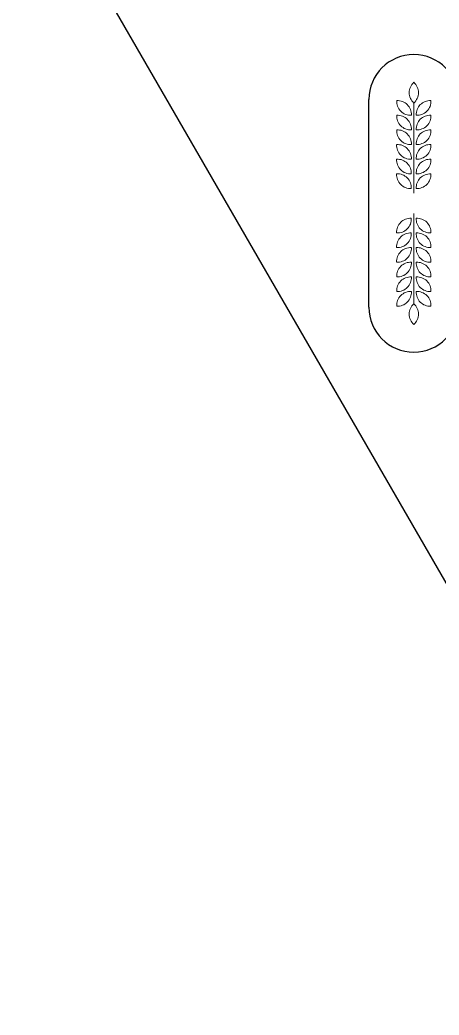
# Model space of a CAD drawing. Header units: millimetres. Extents: x -446 to 815, y -612 to 225.
# Drawn here: x -251.3 to -181.4, y -210.2 to -44.1 of the extents above; entities that cross this region are included whole.
import ezdxf

# ---------------------------------------------------------------- set-up
doc = ezdxf.new("R2010")
doc.units = ezdxf.units.MM
doc.layers.get('0').update_dxf_attribs({"color": 1, "true_color": 0xff0000})
doc.layers.add('Vector Engrave', color=5, linetype='Continuous', lineweight=0, true_color=0x0000ff)

msp = doc.modelspace()

# ---------------------------------------------------------------- linework, layer by layer
for p, q in [((-251.34, -15), (-138.66, -210.17)), ((-193.13, -92.02), (-193.13, -57.37))]:
    msp.add_line(p, q)
for centre, start, end in [((-185.63, -57.37), 0, 180), ((-185.63, -92.02), 180, 0)]:
    msp.add_arc(centre, 7.5, start, end)
at = {"layer": 'Vector Engrave'}
for p, q in [((-185.63, -57.95), (-185.62, -73)), ((-185.63, -91.44), (-185.62, -76.39))]:
    msp.add_line(p, q, dxfattribs=at)
for centre, start, end in [((-184.08, -56.22), 131.7782, 228.1575), ((-187.17, -56.22), 311.7782, 48.1575), ((-188.35, -59.85), 356.7782, 93.1575), ((-186.16, -57.67), 176.7782, 273.1575), ((-185.09, -57.67), 266.7782, 3.1575), ((-182.9, -59.86), 86.7782, 183.1575), ((-186.16, -60.11), 176.7782, 273.1575), ((-188.35, -62.3), 356.7782, 93.1575), ((-182.9, -62.3), 86.7782, 183.1575), ((-185.09, -60.11), 266.7782, 3.1575), ((-188.35, -64.74), 356.7782, 93.1575), ((-186.16, -62.56), 176.7782, 273.1575), ((-182.9, -64.75), 86.7782, 183.1575), ((-185.09, -62.56), 266.7782, 3.1575), ((-186.17, -65), 176.7782, 273.1575), ((-188.35, -67.19), 356.7782, 93.1575), ((-182.91, -67.19), 86.7782, 183.1575), ((-185.09, -65), 266.7782, 3.1575), ((-186.17, -67.45), 176.7782, 273.1575), ((-188.36, -69.64), 356.7782, 93.1575), ((-182.91, -69.64), 86.7782, 183.1575), ((-185.09, -67.45), 266.7782, 3.1575), ((-188.36, -72.08), 356.7782, 93.1575), ((-186.17, -69.9), 176.7782, 273.1575), ((-182.91, -72.09), 86.7782, 183.1575), ((-185.1, -69.9), 266.7782, 3.1575), ((-186.17, -79.49), 86.8425, 183.2218), ((-188.36, -77.31), 266.8425, 3.2218), ((-185.1, -79.49), 356.8425, 93.2218), ((-182.91, -77.3), 176.8425, 273.2218), ((-186.17, -81.94), 86.8425, 183.2218), ((-188.36, -79.75), 266.8425, 3.2218), ((-182.91, -79.75), 176.8425, 273.2218), ((-185.09, -81.94), 356.8425, 93.2218), ((-186.17, -84.39), 86.8425, 183.2218), ((-188.35, -82.2), 266.8425, 3.2218), ((-182.91, -82.2), 176.8425, 273.2218), ((-185.09, -84.38), 356.8425, 93.2218), ((-186.16, -86.83), 86.8425, 183.2218), ((-188.35, -84.64), 266.8425, 3.2218), ((-182.9, -84.64), 176.8425, 273.2218), ((-185.09, -86.83), 356.8425, 93.2218), ((-186.16, -89.28), 86.8425, 183.2218), ((-188.35, -87.09), 266.8425, 3.2218), ((-185.09, -89.28), 356.8425, 93.2218), ((-182.9, -87.09), 176.8425, 273.2218), ((-186.16, -91.72), 86.8425, 183.2218), ((-188.35, -89.54), 266.8425, 3.2218), ((-185.09, -91.72), 356.8425, 93.2218), ((-182.9, -89.53), 176.8425, 273.2218), ((-184.08, -93.17), 131.8425, 228.2218), ((-187.17, -93.17), 311.8425, 48.2218)]:
    msp.add_arc(centre, 2.32, start, end, dxfattribs=at)

doc.saveas('drawing.dxf')
